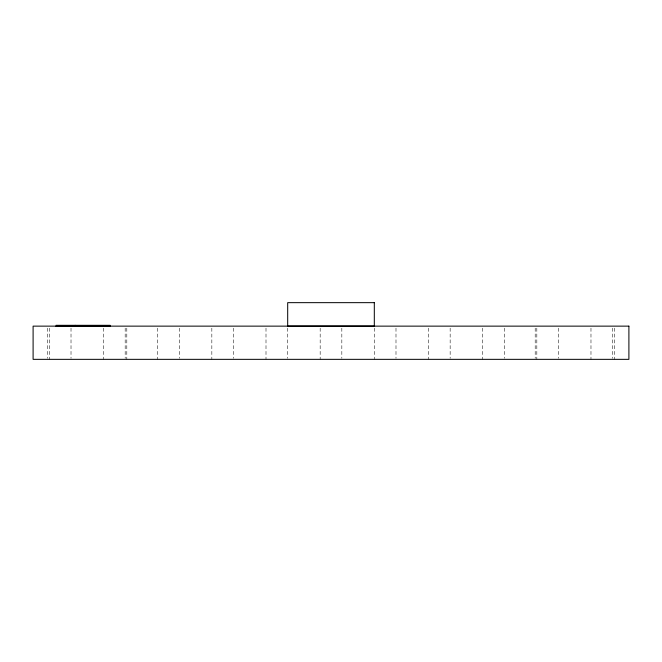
<?xml version="1.0" encoding="UTF-8"?>
<svg xmlns="http://www.w3.org/2000/svg" width="662" height="662" viewBox="0 0 662 662"><rect width="100%" height="100%" fill="white"/><g stroke="black" fill="none" stroke-linecap="round" stroke-linejoin="round"><path stroke-width="0.5" stroke-dasharray="3.31 2.48" d="M614.27 328.145L614.27 359.342M612.648 328.145L612.648 358.332M590.976 328.145L590.976 359.342M558.48 328.145L558.48 358.332M536.824 328.145L536.824 359.342M535.194 328.145L535.194 358.332M504.32 328.145L504.32 358.332M482.648 328.145L482.648 359.342M450.152 328.145L450.152 358.332M428.488 328.145L428.488 359.342M395.992 328.145L395.992 358.332M374.328 328.145L374.328 359.342M341.832 328.145L341.832 358.332M320.168 328.145L320.168 359.342M287.664 328.145L287.664 358.332M266 328.145L266 359.342M233.504 328.145L233.504 358.332M211.84 328.145L211.84 359.342M179.336 328.145L179.336 358.332M157.68 328.145L157.68 359.342M126.806 328.145L126.806 359.342M125.176 328.145L125.176 358.332M103.512 328.145L103.512 359.342M71.016 328.145L71.016 358.332M49.352 328.145L49.352 359.342M47.722 328.145L47.722 358.332"/><path stroke-width="0.99" d="M55.947 325.315L110.124 325.315L110.124 326.374L55.947 326.374M75.162 325.315L75.187 326.134M374.311 302.658L287.689 302.658L287.689 326.076L374.311 326.076L374.311 302.658M628.9 326.134L33.1 326.134L33.1 359.342L628.9 359.342L628.9 326.134"/></g></svg>
